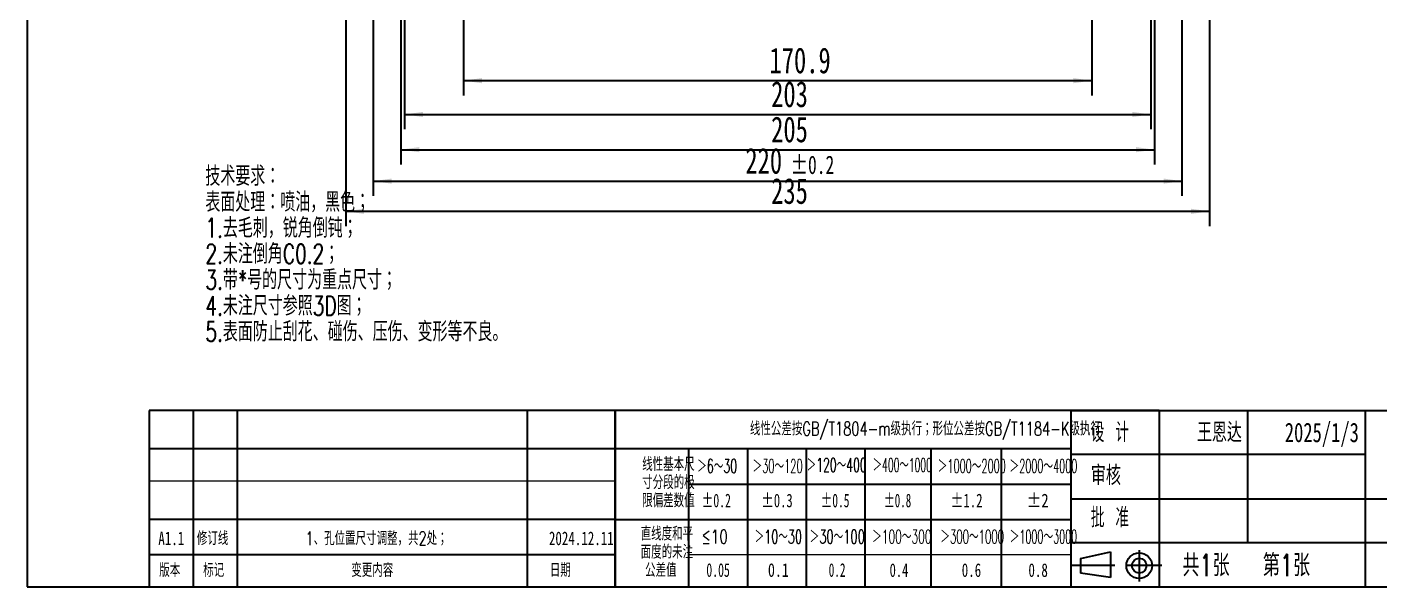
# Model space of a CAD drawing. Header units: millimetres. Extents: x 10 to 515, y -34 to 231.
# Drawn here: x 14.2 to 198.2, y 5.5 to 81.6 of the extents above; entities that cross this region are included whole.
import ezdxf

# ---------------------------------------------------------------- set-up
doc = ezdxf.new("R2010")
doc.units = ezdxf.units.MM
doc.layers.add('FORMAT', color=7, linetype='Continuous', lineweight=35)
doc.layers.add('轮廓实线层', color=7, linetype='Continuous', lineweight=35)
doc.styles.add('SLDTEXTSTYLE0', font='TXT', dxfattribs={"width": 0.7, "bigfont": 'bigfont'})
doc.styles.add('SLDTEXTSTYLE1', font='TXT', dxfattribs={"width": 0.7})
doc.styles.add('SLDTEXTSTYLE10', font='TXT', dxfattribs={"width": 0.569954, "bigfont": 'bigfont'})
doc.styles.add('SLDTEXTSTYLE11', font='TXT', dxfattribs={"width": 0.542825, "bigfont": 'bigfont'})
doc.styles.add('SLDTEXTSTYLE12', font='TXT', dxfattribs={"width": 0.607411, "bigfont": 'bigfont'})
doc.styles.add('SLDTEXTSTYLE13', font='TXT', dxfattribs={"width": 0.494457, "bigfont": 'bigfont'})
doc.styles.add('SLDTEXTSTYLE14', font='TXT', dxfattribs={"width": 0.523419, "bigfont": 'bigfont'})
doc.styles.add('SLDTEXTSTYLE15', font='TXT', dxfattribs={"width": 0.677411})
doc.styles.add('SLDTEXTSTYLE16', font='TXT', dxfattribs={"width": 0.616681})
doc.styles.add('SLDTEXTSTYLE17', font='TXT', dxfattribs={"width": 0.592279})
doc.styles.add('SLDTEXTSTYLE18', font='TXT', dxfattribs={"width": 0.633851})
doc.styles.add('SLDTEXTSTYLE19', font='TXT', dxfattribs={"width": 0.751649})
doc.styles.add('SLDTEXTSTYLE20', font='TXT', dxfattribs={"width": 0.672854})
doc.styles.add('SLDTEXTSTYLE21', font='TXT', dxfattribs={"width": 0.604873})
doc.styles.add('SLDTEXTSTYLE22', font='TXT', dxfattribs={"width": 0.692137})
doc.styles.add('SLDTEXTSTYLE23', font='TXT', dxfattribs={"width": 0.516181, "bigfont": 'bigfont'})
doc.styles.add('SLDTEXTSTYLE24', font='TXT', dxfattribs={"width": 0.786906})
doc.styles.add('SLDTEXTSTYLE25', font='TXT', dxfattribs={"width": 0.513075, "bigfont": 'bigfont'})
doc.styles.add('SLDTEXTSTYLE3', font='TXT', dxfattribs={"width": 0.633333, "bigfont": 'bigfont'})
doc.styles.add('SLDTEXTSTYLE4', font='TXT', dxfattribs={"width": 0.589499, "bigfont": 'bigfont'})
doc.styles.add('SLDTEXTSTYLE5', font='TXT', dxfattribs={"width": 0.526455, "bigfont": 'bigfont'})
doc.styles.add('SLDTEXTSTYLE6', font='TXT', dxfattribs={"width": 0.583287, "bigfont": 'bigfont'})
doc.styles.add('SLDTEXTSTYLE7', font='TXT', dxfattribs={"width": 0.632085})
doc.styles.add('SLDTEXTSTYLE8', font='TXT', dxfattribs={"width": 0.735068, "bigfont": 'bigfont'})
doc.styles.add('SLDTEXTSTYLE9', font='TXT', dxfattribs={"width": 0.615255, "bigfont": 'bigfont'})
doc.dimstyles.new('SLDDIMSTYLE1', dxfattribs={"dimtxt": 3.5, "dimasz": 2.5, "dimexe": 0, "dimexo": 0.0625, "dimgap": 0.875, "dimtad": 2, "dimlfac": 2, "dimrnd": 1e-09, "dimzin": 12, "dimdsep": 46, "dimtxsty": 'SLDTEXTSTYLE1', "dimsah": 1, "dimcen": 0.09, "dimadec": 0, "dimazin": 3, "dimtfac": 1, "dimtofl": 0, "dimtmove": 0, "dimatfit": 3, "dimfxl": 0, "dimfrac": 2, "dimtolj": 1, "dimtzin": 12, "dimarcsym": 0})
doc.dimstyles.new('SLDDIMSTYLE3', dxfattribs={"dimtxt": 3.5, "dimasz": 2.5, "dimexe": 0, "dimexo": 0.0625, "dimgap": 0.875, "dimtad": 2, "dimlfac": 2, "dimrnd": 1e-09, "dimzin": 12, "dimdsep": 46, "dimtxsty": 'SLDTEXTSTYLE1', "dimsah": 1, "dimcen": 0.09, "dimadec": 0, "dimazin": 3, "dimtol": 1, "dimtp": 0.2, "dimtm": 0.2, "dimtfac": 1, "dimtdec": 1, "dimtofl": 0, "dimtmove": 0, "dimatfit": 3, "dimfxl": 0, "dimfrac": 2, "dimtolj": 1, "dimarcsym": 0})
doc.dimstyles.new('SLDDIMSTYLE6', dxfattribs={"dimtxt": 3.5, "dimasz": 2.5, "dimexe": 0, "dimexo": 0.0625, "dimgap": 0.875, "dimtad": 2, "dimdec": 1, "dimlfac": 2, "dimrnd": 1e-09, "dimzin": 12, "dimdsep": 46, "dimtxsty": 'SLDTEXTSTYLE1', "dimsah": 1, "dimcen": 0.09, "dimadec": 0, "dimazin": 3, "dimtfac": 1, "dimtofl": 0, "dimtmove": 0, "dimatfit": 3, "dimfxl": 0, "dimfrac": 2, "dimtolj": 1, "dimtzin": 12, "dimarcsym": 0})

# ---------------------------------------------------------------- blocks, each defined once
blk = doc.blocks.new('SW_NOTE_0_3')
at = {"layer": 'FORMAT', "color": 0, "attachment_point": 1, "style": 'SLDTEXTSTYLE0'}
for s, insert, char_height in [('技术要求：', (0, 3.41), 2.646), ('表面处理：喷油，黑色；', (0, -0.12), 2.6458), ('1.去毛刺，锐角倒钝；', (0, -3.64), 2.6458), ('2.未注倒角C0.2；', (0, -7.17), 2.6458), ('3.带*号的尺寸为重点尺寸；', (0, -10.7), 2.6458), ('4.未注尺寸参照3D图；', (0, -14.23), 2.6458), ('5.表面防止刮花、碰伤、压伤、变形等不良。', (0, -17.76), 2.6458)]:
    blk.add_mtext(s, dxfattribs=dict(at, insert=insert, char_height=char_height))
blk = doc.blocks.new('SW_NOTE_0_12')
at = {"layer": 'FORMAT', "color": 0, "char_height": 1.852, "attachment_point": 2, "style": 'SLDTEXTSTYLE0'}
for s, insert in [('线性基本尺', (6.37, 2.39)), ('寸分段的极', (6.37, -0.08)), ('限偏差数值', (6.37, -2.55))]:
    blk.add_mtext(s, dxfattribs=dict(at, insert=insert))
blk = doc.blocks.new('SW_NOTE_0_13')
at = {"layer": 'FORMAT', "color": 0, "char_height": 1.852, "attachment_point": 2, "style": 'SLDTEXTSTYLE0'}
for s, insert in [('直线度和平', (6.37, 2.39)), ('面度的未注', (6.37, -0.08)), ('公差值', (5.55, -2.55))]:
    blk.add_mtext(s, dxfattribs=dict(at, insert=insert))
blk = doc.blocks.new('_D_8')
at = {"layer": 'FORMAT'}
for p, q in [((57.53, 121.22), (57.53, 54.56)), ((175.03, 121.22), (175.03, 54.56)), ((57.53, 56.56), (175.03, 56.56))]:
    blk.add_line(p, q, dxfattribs=at)
for points in [[(57.53, 56.56), (60.03, 56.21), (60.03, 56.91)], [(175.03, 56.56), (172.53, 56.91), (172.53, 56.21)]]:
    blk.add_solid(points, dxfattribs=at)
at = {"layer": 'FORMAT', "insert": (115.4, 61.08), "char_height": 3.5, "attachment_point": 1, "style": 'SLDTEXTSTYLE1'}
blk.add_mtext('235', dxfattribs=at)
blk = doc.blocks.new('_D_9')
at = {"layer": 'FORMAT'}
for p, q in [((61.28, 122.54), (61.28, 58.67)), ((171.28, 122.54), (171.28, 58.67)), ((61.28, 60.67), (171.28, 60.67))]:
    blk.add_line(p, q, dxfattribs=at)
for points in [[(61.28, 60.67), (63.78, 60.32), (63.78, 61.02)], [(171.28, 60.67), (168.78, 61.02), (168.78, 60.32)]]:
    blk.add_solid(points, dxfattribs=at)
at = {"layer": 'FORMAT', "attachment_point": 1, "style": 'SLDTEXTSTYLE1'}
for s, insert, char_height in [('220', (111.89, 65.18), 3.5), ('±0.2', (118.03, 64.14), 2.5)]:
    blk.add_mtext(s, dxfattribs=dict(at, insert=insert, char_height=char_height))
blk = doc.blocks.new('_D_11')
at = {"layer": 'FORMAT'}
for p, q in [((65.53, 130.42), (65.53, 67.74)), ((167.03, 130.42), (167.03, 67.74)), ((65.53, 69.74), (167.03, 69.74))]:
    blk.add_line(p, q, dxfattribs=at)
for points in [[(65.53, 69.74), (68.03, 69.39), (68.03, 70.09)], [(167.03, 69.74), (164.53, 70.09), (164.53, 69.39)]]:
    blk.add_solid(points, dxfattribs=at)
at = {"layer": 'FORMAT', "insert": (115.4, 74.25), "char_height": 3.5, "attachment_point": 1, "style": 'SLDTEXTSTYLE1'}
blk.add_mtext('203', dxfattribs=at)
blk = doc.blocks.new('_D_31')
at = {"layer": 'FORMAT'}
for p, q in [((65.03, 118.67), (65.03, 62.95)), ((167.53, 118.67), (167.53, 62.95)), ((65.03, 64.95), (167.53, 64.95))]:
    blk.add_line(p, q, dxfattribs=at)
for points in [[(65.03, 64.95), (67.53, 64.6), (67.53, 65.3)], [(167.53, 64.95), (165.03, 65.3), (165.03, 64.6)]]:
    blk.add_solid(points, dxfattribs=at)
at = {"layer": 'FORMAT', "insert": (115.4, 69.46), "char_height": 3.5, "attachment_point": 1, "style": 'SLDTEXTSTYLE1'}
blk.add_mtext('205', dxfattribs=at)
blk = doc.blocks.new('_D_35')
at = {"layer": 'FORMAT'}
for p, q in [((73.55, 101.58), (73.55, 72.34)), ((159.01, 101.58), (159.01, 72.34)), ((73.55, 74.34), (159.01, 74.34))]:
    blk.add_line(p, q, dxfattribs=at)
for points in [[(73.55, 74.34), (76.05, 73.99), (76.05, 74.69)], [(159.01, 74.34), (156.51, 74.69), (156.51, 73.99)]]:
    blk.add_solid(points, dxfattribs=at)
at = {"layer": 'FORMAT', "insert": (115.17, 78.85), "char_height": 3.5, "attachment_point": 1, "style": 'SLDTEXTSTYLE1'}
blk.add_mtext('170.9', dxfattribs=at)

msp = doc.modelspace()

# ---------------------------------------------------------------- linework, layer by layer
at = {"color": 7, "linetype": 'Continuous', "lineweight": 35}
msp.add_line((94.185568, 14.6296576), (30.7863032, 14.6296576), dxfattribs=at)
at = {"layer": 'FORMAT'}
for p, q in [((30.7863032, 29.4508454), (30.7863032, 5.4508454)), ((156.185568, 29.4508454), (30.7863032, 29.4508454)), ((36.7863032, 29.4508454), (36.7863032, 5.4508454)), ((42.7863032, 29.4508454), (42.7863032, 5.4508454)), ((82.1998093, 29.4508454), (82.1998093, 5.4508454)), ((94.185568, 5.4508454), (94.185568, 29.4508454)), ((94.185568, 29.4508454), (94.185568, 5.4508454)), ((156.185568, 29.4508454), (156.185568, 5.4508454)), ((168.185568, 29.4508454), (156.185568, 29.4508454)), ((156.185568, 29.4508454), (251.685568, 29.4508454)), ((156.185568, 29.4508454), (156.185568, 5.4508454)), ((168.185568, 29.4508454), (168.185568, 5.4508454)), ((180.185568, 29.4508454), (180.185568, 11.4508454)), ((196.185568, 29.4508454), (196.185568, 5.4508454)), ((156.185568, 24.2296576), (30.7863032, 24.2296576)), ((104.185568, 5.4508454), (104.185568, 24.2296576)), ((112.185568, 24.2296576), (112.185568, 5.4508454)), ((120.185568, 5.4508454), (120.185568, 24.2296576)), ((128.185568, 5.4508454), (128.185568, 24.2296576)), ((137.185568, 5.4508454), (137.185568, 24.2296576)), ((146.685568, 24.2296576), (146.685568, 5.4508454)), ((196.185568, 23.4508454), (156.185568, 23.4508454)), ((104.185568, 19.4296576), (156.185568, 19.4296576)), ((156.185568, 17.4508454), (291.185568, 17.4508454)), ((94.185568, 14.6296576), (156.185568, 14.6296576)), ((196.185568, 11.4508454), (156.185568, 11.4508454)), ((291.185568, 11.4508454), (196.185568, 11.4508454)), ((94.185568, 9.8296576), (30.7863032, 9.8296576)), ((157.4656619, 9.3408274), (161.5717221, 10.2256305)), ((157.4656619, 9.3408274), (157.4656619, 7.3107201)), ((161.5717221, 10.2256305), (161.5717221, 6.7290731)), ((165.4656619, 10.447619), (165.4656619, 6.1754651)), ((162.1320348, 8.34701), (156.1272892, 8.34701)), ((168.5480281, 8.34701), (163.7156619, 8.34701)), ((161.5717221, 6.7290731), (157.4656619, 7.3107201))]:
    msp.add_line(p, q, dxfattribs=at)
at = {"layer": 'FORMAT', "lineweight": 25}
for p, q in [((94.185568, 19.8508454), (30.7863032, 19.8508454)), ((156.185568, 9.8296576), (104.185568, 9.8296576)), ((30.7863032, 5.4508454), (94.185568, 5.4508454))]:
    msp.add_line(p, q, dxfattribs=at)
at = {"layer": 'FORMAT'}
for radius in [1.75, 1]:
    msp.add_circle((165.4656619, 8.34701), radius, dxfattribs=at)
at = {"layer": '轮廓实线层'}
for p, q in [((14.185568, 205.4508454), (14.185568, 5.4508454)), ((14.185568, 5.4508454), (291.185568, 5.4508454))]:
    msp.add_line(p, q, dxfattribs=at)

# ---------------------------------------------------------------- block references
at = {"layer": 'FORMAT'}
for name, p in [('SW_NOTE_0_3', (38.4371571, 59.2680198)), ('SW_NOTE_0_12', (95.0550566, 20.6941337)), ('SW_NOTE_0_13', (94.8474656, 11.2306748))]:
    msp.add_blockref(name, p, dxfattribs=at)

# ---------------------------------------------------------------- texts
for s, insert, char_height, attachment_point, style in [('线性公差按GB/T1804-m级执行；形位公差按GB/T1184-K级执行', (136.383077, 27.9233948), 1.852083333, 2, 'SLDTEXTSTYLE0'), ('设 计', (158.8930257, 27.7982046), 2.64583333, 1, 'SLDTEXTSTYLE3'), ('王恩达', (176.3760449, 27.7982046), 2.64583333, 2, 'SLDTEXTSTYLE0'), ('2025/1/3', (190.3045334, 27.7982046), 2.64583333, 2, 'SLDTEXTSTYLE1'), ('＞6～30', (105.3457135, 22.818428), 1.85208333, 1, 'SLDTEXTSTYLE4'), ('＞30～120', (112.8687093, 22.818428), 1.85208333, 1, 'SLDTEXTSTYLE5'), ('＞120～400', (120.24049, 22.9790354), 1.85208333, 1, 'SLDTEXTSTYLE6'), ('＞400～1000', (129.2080373, 22.9790354), 1.85208333, 1, 'SLDTEXTSTYLE13'), ('＞1000～2000', (138.0608809, 22.818428), 1.85208333, 1, 'SLDTEXTSTYLE14'), ('＞2000～4000', (147.8019439, 22.818428), 1.85208333, 1, 'SLDTEXTSTYLE23'), ('审核', (158.8954755, 21.9570748), 2.64583333, 1, 'SLDTEXTSTYLE0'), ('±0.2', (105.9442107, 18.1427057), 1.85208333, 1, 'SLDTEXTSTYLE7'), ('±0.3', (114.0605591, 18.1427057), 1.85208333, 1, 'SLDTEXTSTYLE15'), ('±0.5', (122.1661915, 18.1427057), 1.85208333, 1, 'SLDTEXTSTYLE16'), ('±0.8', (130.7171427, 18.1427057), 1.85208333, 1, 'SLDTEXTSTYLE17'), ('±1.2', (139.7997812, 18.1427057), 1.85208333, 1, 'SLDTEXTSTYLE22'), ('±2', (150.1753541, 18.1427057), 1.85208333, 1, 'SLDTEXTSTYLE24'), ('批 准', (158.8954755, 16.2213884), 2.64583333, 1, 'SLDTEXTSTYLE3'), ('A1.1', (32.0408778, 12.9919946), 1.85208333, 1, 'SLDTEXTSTYLE1'), ('修订线', (37.2837119, 12.9919946), 1.85208333, 1, 'SLDTEXTSTYLE0'), ('1、孔位置尺寸调整，共2处；', (52.059815, 12.9919946), 1.852083333, 1, 'SLDTEXTSTYLE0'), ('2024.12.11', (85.1674623, 12.9919946), 1.85208333, 1, 'SLDTEXTSTYLE1'), ('≤10', (105.8993732, 13.2336074), 1.85208333, 1, 'SLDTEXTSTYLE8'), ('＞10～30', (113.1568111, 13.2336074), 1.85208333, 1, 'SLDTEXTSTYLE12'), ('＞30～100', (120.6328077, 13.2336074), 1.85208333, 1, 'SLDTEXTSTYLE9'), ('＞100～300', (129.1343789, 13.2336074), 1.85208333, 1, 'SLDTEXTSTYLE10'), ('＞300～1000', (138.4252815, 13.2336074), 1.85208333, 1, 'SLDTEXTSTYLE11'), ('＞1000～3000', (147.8431005, 13.2336074), 1.85208333, 1, 'SLDTEXTSTYLE25'), ('共1张', (171.3370304, 9.8974457), 3, 1, 'SLDTEXTSTYLE0'), ('第1张', (182.2886166, 9.8974457), 3, 1, 'SLDTEXTSTYLE0'), ('版本', (32.1708972, 8.6674372), 1.85208333, 1, 'SLDTEXTSTYLE0'), ('标记', (38.1463026, 8.6674372), 1.85208333, 1, 'SLDTEXTSTYLE0'), ('变更内容', (58.295092, 8.6674372), 1.85208333, 1, 'SLDTEXTSTYLE0'), ('日期', (85.2974817, 8.6674372), 1.85208333, 1, 'SLDTEXTSTYLE0'), ('0.05', (106.58533, 8.6792469), 1.85208333, 1, 'SLDTEXTSTYLE18'), ('0.1', (114.9608721, 8.6792469), 1.85208333, 1, 'SLDTEXTSTYLE19'), ('0.2', (123.2298769, 8.6792469), 1.85208333, 1, 'SLDTEXTSTYLE21'), ('0.4', (131.5166488, 8.6674372), 1.85208333, 1, 'SLDTEXTSTYLE20'), ('0.6', (141.3219343, 8.6674372), 1.85208333, 1, 'SLDTEXTSTYLE1'), ('0.8', (150.3931919, 8.6674372), 1.85208333, 1, 'SLDTEXTSTYLE1')]:
    msp.add_mtext(s, dxfattribs=dict(at, insert=insert, char_height=char_height, attachment_point=attachment_point, style=style))

# ---------------------------------------------------------------- dimensions: what is measured, and where the dimension line sits
for base, p1, p2, dimstyle, picture, middle in [((167.0286952, 69.738133), (65.5286952, 130.4153904), (167.0286952, 130.4153904), 'SLDDIMSTYLE1', '_D_11', (117.7010833, 69.738133)), ((171.2786952, 60.6653904), (61.2786952, 122.5403904), (171.2786952, 122.5403904), 'SLDDIMSTYLE3', '_D_9', (117.7010833, 60.6653904)), ((175.0286952, 56.5641459), (57.5286952, 121.224923), (175.0286952, 121.224923), 'SLDDIMSTYLE1', '_D_8', (117.7010833, 56.5641459)), ((167.5286952, 64.9454883), (65.0286952, 118.6653904), (167.5286952, 118.6653904), 'SLDDIMSTYLE1', '_D_31', (117.7010833, 64.9454883)), ((159.0090258, 74.3401652), (73.5483647, 101.577743), (159.0090258, 101.577743), 'SLDDIMSTYLE6', '_D_35', (119.0038849, 74.3401652))]:
    dim = msp.add_linear_dim(base=base, p1=p1, p2=p2, dimstyle=dimstyle, dxfattribs=at)
    dim.commit()
    dim.dimension.update_dxf_attribs({"geometry": picture, "text_midpoint": middle, "dimtype": 160})

doc.saveas('drawing.dxf')
